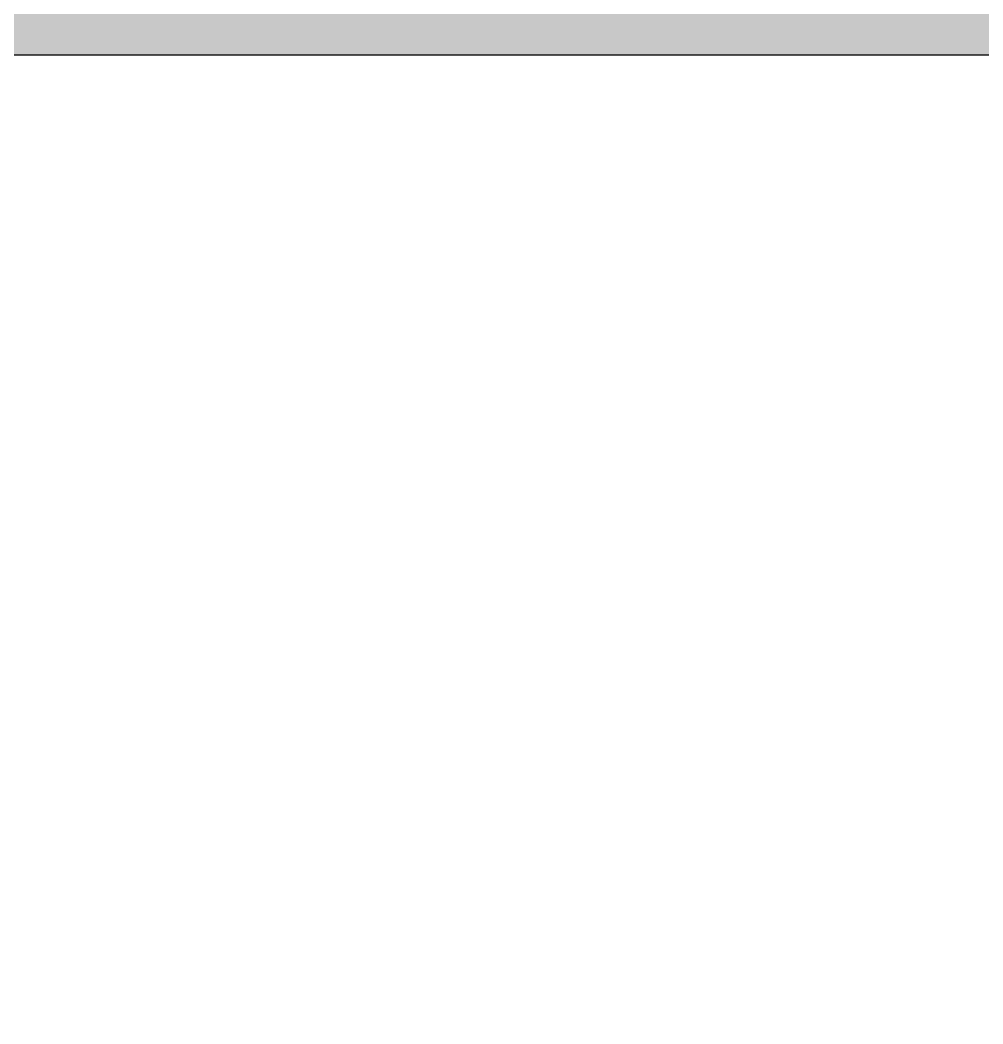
# Model space of a CAD drawing. Header units: inches. Extents: x -4110 to -1807, y 11006 to 12281.
# Drawn here: x -3851.851382 to -3851.84995, y 11932.336393 to 11932.337885 of the extents above; entities that cross this region are included whole.
import ezdxf

# ---------------------------------------------------------------- set-up
doc = ezdxf.new("R2010")
doc.units = ezdxf.units.IN
doc.header["$MEASUREMENT"] = 0
for name, color, linetype, lineweight in [('0-1', 7, 'Continuous', 5), ('0-2', 7, 'Continuous', 9), ('A-GLAZ-2', 90, 'Continuous', 30), ('A-WALL-PATT-2', 253, 'Continuous', 9)]:
    doc.layers.add(name, color=color, linetype=linetype, lineweight=lineweight)

# ---------------------------------------------------------------- blocks, each defined once
blk = doc.blocks.new('Window-Double_Hung-Marvin-Essential - ESDH3066 - 3rd floor-3357212-ENLARGED RCP - 3RD FLOOR PLAN - EAST')
at = {"layer": 'A-GLAZ-2'}
blk.add_line((-17.75, -1.15625), (-17.75, 4.1875), dxfattribs=at)
blk = doc.blocks.new('CTR - 1st Phase - Shell_rvt-1-ENLARGED RCP - 3RD FLOOR PLAN - EAST')
at = {"layer": 'A-WALL-PATT-2'}
h = blk.add_hatch(dxfattribs=at)
h.set_pattern_fill('FP_1', color=256, style=0, pattern_type=2)
h.set_pattern_definition([(0, (0, 0), (20.48, 5.12), [0.845, -14.515, 0.845, -14.515, -81.92]), (0, (0, 0), (20.48, 5.12), [-30.72, 0.845, -29.875, 0.845, -14.515, -35.84]), (0, (0, 0), (20.48, 5.12), [-76.8, 0.845, -9.395, 0.845, -24.755]), (120, (7.68, 2.56), (-14.67405, 15.1762003), [0.845, -14.515, 0.845, -14.515, -81.92]), (120, (7.68, 2.56), (-14.67405, 15.1762003), [-30.72, 0.845, -29.875, 0.845, -14.515, -35.84]), (120, (7.68, 2.56), (-14.67405, 15.1762003), [-76.8, 0.845, -9.395, 0.845, -24.755]), (240, (10.24, 12.8), (-5.80595, -20.2962003), [0.845, -14.515, 0.845, -14.515, -81.92]), (240, (10.24, 12.8), (-5.80595, -20.2962003), [-30.72, 0.845, -29.875, 0.845, -14.515, -35.84]), (240, (10.24, 12.8), (-5.80595, -20.2962003), [-76.8, 0.845, -9.395, 0.845, -24.755])])
h.paths.add_polyline_path([(-3851.8487367, 11082.6768961), (-3851.8487367, 11121.7518961), (-3852.4737367, 11121.7518961), (-3852.4737367, 11082.6768961)], flags=0)
h.paths.add_polyline_path([(-3851.8487367, 11130.6268961), (-3851.8487367, 11164.7768961), (-3852.4737367, 11164.7768961), (-3852.4737367, 11130.6268961), (-3852.2137641, 11130.6268961)], flags=0)
h.paths.add_polyline_path([(-3852.4737367, 11200.2768961), (-3851.8487367, 11200.2768961), (-3851.8487367, 11229.6268961), (-3852.4737367, 11229.6268961), (-3852.4737367, 11221.7336451)], flags=0)
h.paths.add_polyline_path([(-3852.4737367, 11236.8768961), (-3851.8487367, 11236.8768961), (-3851.8487367, 11243.2518961), (-3852.4737367, 11243.2518961), (-3852.4737367, 11240.6573118)], flags=0)
h.paths.add_polyline_path([(-3851.8487367, 11271.1268961), (-3851.8487367, 11279.9768961), (-3852.4737367, 11279.9768961), (-3852.4737367, 11271.1268961)], flags=0)
h.paths.add_polyline_path([(-3852.4737367, 11315.4768961), (-3851.8487367, 11315.4768961), (-3851.8487367, 11356.7768961), (-3852.4737367, 11356.7768961)], flags=0)
h.paths.add_polyline_path([(-3852.4737367, 11392.2768961), (-3851.8487367, 11392.2768961), (-3851.8487367, 11587.1768961), (-3852.4737367, 11587.1768961), (-3852.4737367, 11410.9703118)], flags=0)
h.paths.add_polyline_path([(-3851.8487367, 11658.6768961), (-3851.8487367, 11700.0893961), (-3852.4737367, 11700.0893961), (-3852.4737367, 11658.6768961)], flags=0)
h.paths.add_polyline_path([(-3852.4737367, 11707.3393961), (-3851.8487367, 11707.3393961), (-3851.8487367, 11710.7143961), (-3852.4737367, 11710.7143961)], flags=0)
h.paths.add_polyline_path([(-3851.8487367, 11738.5893961), (-3851.8487367, 11745.9393961), (-3852.4737367, 11745.9393961), (-3852.4737367, 11738.5893961), (-3852.1553758, 11738.5893961)], flags=0)
h.paths.add_polyline_path([(-3851.8487367, 11754.4393961), (-3851.8487367, 11779.1768961), (-3852.4737367, 11779.1768961), (-3852.4737367, 11754.4393961), (-3852.2296652, 11754.4393961)], flags=0)
h.paths.add_polyline_path([(-3851.8487367, 11814.6768961), (-3851.8487367, 11888.8143961), (-3852.4737367, 11888.8143961), (-3852.4737367, 11814.6768961)], flags=0)
h.paths.add_polyline_path([(-3851.8487367, 11893.5643961), (-3851.8487367, 11896.8378336), (-3852.4737367, 11896.8378336), (-3852.4737367, 11893.5643961), (-3851.8736378, 11893.5643961)], flags=0)
h.paths.add_polyline_path([(-3852.4737367, 11932.3378336), (-3851.8487367, 11932.3378336), (-3851.8487367, 11932.8409586), (-3852.4737367, 11932.8409586)], flags=0)
h.paths.add_polyline_path([(-3852.4737367, 11968.3409586), (-3851.8487367, 11968.3409586), (-3851.8487367, 12012.0378336), (-3852.4737367, 12012.0378336), (-3852.4737367, 11978.6803118)], flags=0)
h.paths.add_polyline_path([(-3851.8487367, 12047.5378336), (-3851.8487367, 12048.0409586), (-3852.4737367, 12048.0409586), (-3852.4737367, 12047.5378336)], flags=0)
h.paths.add_polyline_path([(-3851.8487367, 12083.5409586), (-3851.8487367, 12109.7143961), (-3852.4737367, 12109.7143961), (-3852.4737367, 12083.5409586)], flags=0)
at = {"layer": '0-2', "rotation": 269.9999999999999}
blk.add_blockref('Window-Double_Hung-Marvin-Essential - ESDH3066 - 3rd floor-3357212-ENLARGED RCP - 3RD FLOOR PLAN - EAST', (-3856.0362367, 11914.5878336), dxfattribs=at)

msp = doc.modelspace()

# ---------------------------------------------------------------- block references
at = {"layer": '0-1'}
msp.add_blockref('CTR - 1st Phase - Shell_rvt-1-ENLARGED RCP - 3RD FLOOR PLAN - EAST', (0, 0), dxfattribs=at)

doc.saveas('drawing.dxf')
